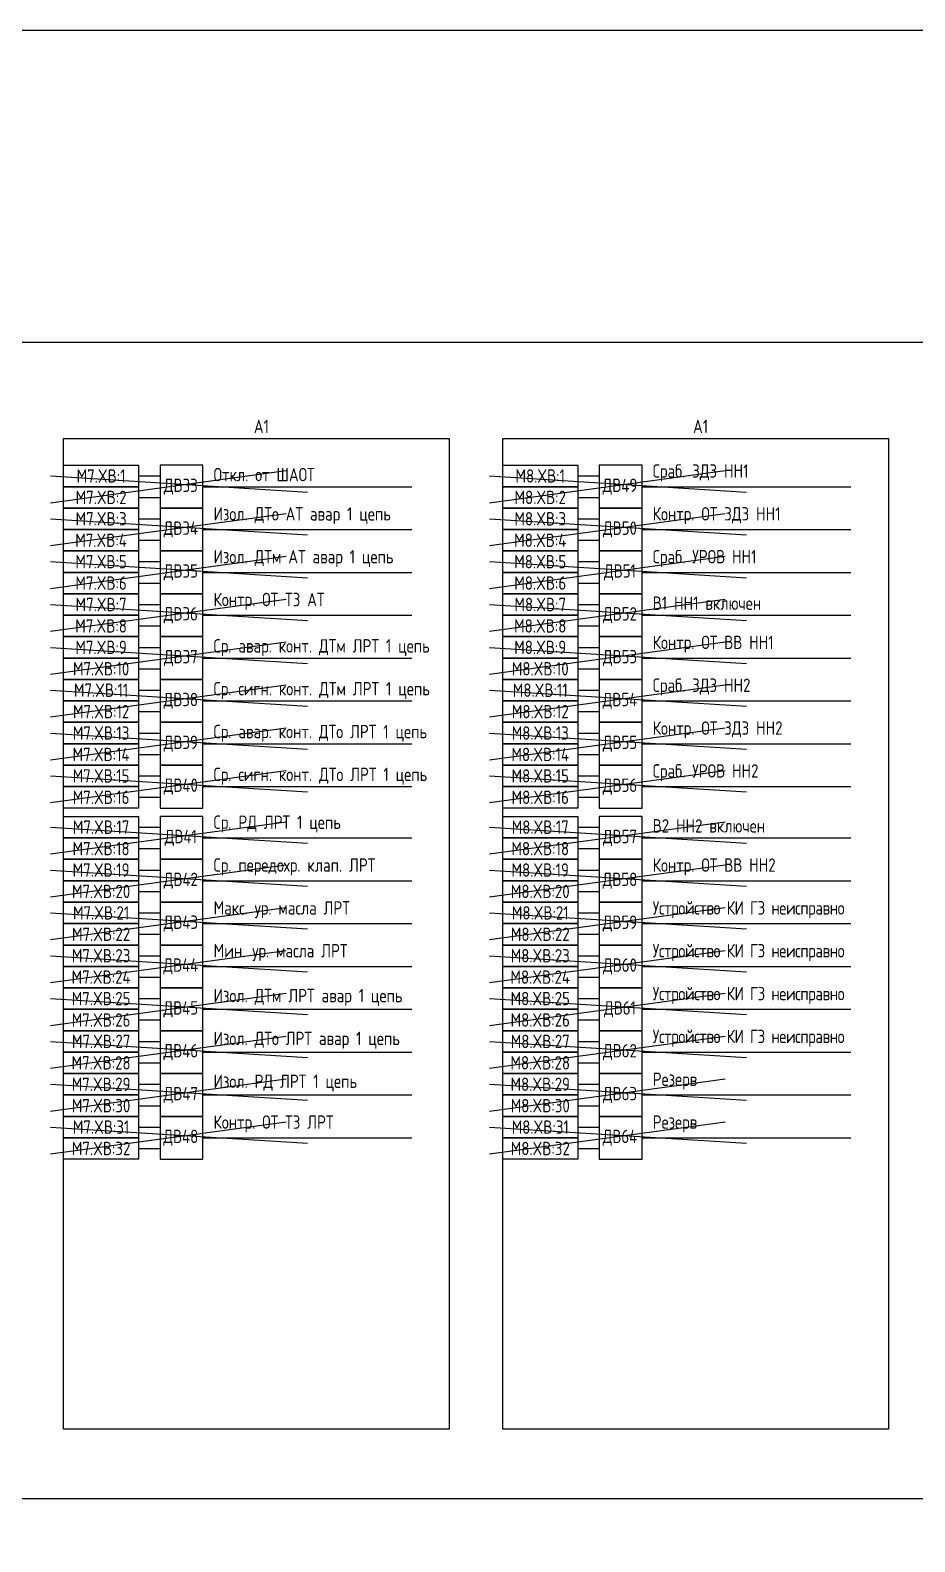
# Model space of a CAD drawing. Header units: millimetres. Extents: x -1117 to 6417, y -90 to 586.
# Drawn here: x -565.2 to -400, y 303.8 to 586 of the extents above; entities that cross this region are included whole.
import ezdxf

# ---------------------------------------------------------------- set-up
doc = ezdxf.new("R2010")
doc.units = ezdxf.units.MM
doc.styles.add('Gost_type_A', font='GOST_A.TTF')

msp = doc.modelspace()

# ---------------------------------------------------------------- linework, layer by layer
at = {"color": 6}
for p, q in [((-561.4, 497.77), (-517.4, 503.77)), ((-561.4, 502.77), (-513.4, 499.77)), ((-479.4, 497.77), (-435.4, 503.77)), ((-479.4, 502.77), (-431.4, 499.77)), ((-561.4, 489.77), (-517.4, 495.77)), ((-561.4, 494.77), (-513.4, 491.77)), ((-479.4, 489.77), (-435.4, 495.77)), ((-479.4, 494.77), (-431.4, 491.77)), ((-561.4, 481.77), (-517.4, 487.77)), ((-561.4, 486.77), (-513.4, 483.77)), ((-479.4, 481.77), (-435.4, 487.77)), ((-479.4, 486.77), (-431.4, 483.77)), ((-561.4, 473.77), (-517.4, 479.77)), ((-561.4, 478.77), (-513.4, 475.77)), ((-479.4, 473.77), (-435.4, 479.77)), ((-479.4, 478.77), (-431.4, 475.77)), ((-561.4, 465.77), (-517.4, 471.77)), ((-479.4, 465.77), (-435.4, 471.77)), ((-561.4, 470.77), (-513.4, 467.77)), ((-479.4, 470.77), (-431.4, 467.77)), ((-561.4, 457.77), (-517.4, 463.77)), ((-479.4, 457.77), (-435.4, 463.77)), ((-561.4, 462.77), (-513.4, 459.77)), ((-479.4, 462.77), (-431.4, 459.77)), ((-561.4, 449.77), (-517.4, 455.77)), ((-561.4, 454.77), (-513.4, 451.77)), ((-479.4, 449.77), (-435.4, 455.77)), ((-479.4, 454.77), (-431.4, 451.77)), ((-561.4, 441.77), (-517.4, 447.77)), ((-561.4, 446.77), (-513.4, 443.77)), ((-479.4, 441.77), (-435.4, 447.77)), ((-479.4, 446.77), (-431.4, 443.77)), ((-561.4, 432.19), (-517.4, 438.19)), ((-479.4, 432.19), (-435.4, 438.19)), ((-561.4, 437.19), (-513.4, 434.19)), ((-479.4, 437.19), (-431.4, 434.19)), ((-561.4, 424.19), (-517.4, 430.19)), ((-561.4, 429.19), (-513.4, 426.19)), ((-479.4, 424.19), (-435.4, 430.19)), ((-479.4, 429.19), (-431.4, 426.19)), ((-561.4, 416.19), (-517.4, 422.19)), ((-561.4, 421.19), (-513.4, 418.19)), ((-479.4, 416.19), (-435.4, 422.19)), ((-479.4, 421.19), (-431.4, 418.19)), ((-561.4, 408.19), (-517.4, 414.19)), ((-561.4, 413.19), (-513.4, 410.19)), ((-479.4, 408.19), (-435.4, 414.19)), ((-479.4, 413.19), (-431.4, 410.19)), ((-561.4, 400.19), (-517.4, 406.19)), ((-561.4, 405.19), (-513.4, 402.19)), ((-479.4, 400.19), (-435.4, 406.19)), ((-479.4, 405.19), (-431.4, 402.19)), ((-561.4, 392.19), (-517.4, 398.19)), ((-479.4, 392.19), (-435.4, 398.19)), ((-561.4, 397.19), (-513.4, 394.19)), ((-479.4, 397.19), (-431.4, 394.19)), ((-561.4, 384.19), (-517.4, 390.19)), ((-561.4, 389.19), (-513.4, 386.19)), ((-561.4, 376.19), (-517.4, 382.19)), ((-561.4, 381.19), (-513.4, 378.19))]:
    msp.add_line(p, q, dxfattribs=at)
for p, q in [((-544.93, 502.77), (-540.93, 502.77)), ((-462.93, 502.77), (-458.93, 502.77)), ((-532.93, 500.77), (-493.93, 500.77)), ((-450.93, 500.77), (-411.93, 500.77)), ((-544.93, 498.77), (-540.93, 498.77)), ((-462.93, 498.77), (-458.93, 498.77)), ((-544.93, 494.77), (-540.93, 494.77)), ((-462.93, 494.77), (-458.93, 494.77)), ((-532.93, 492.77), (-493.93, 492.77)), ((-450.93, 492.77), (-411.93, 492.77)), ((-544.93, 490.77), (-540.93, 490.77)), ((-462.93, 490.77), (-458.93, 490.77)), ((-544.93, 486.77), (-540.93, 486.77)), ((-462.93, 486.77), (-458.93, 486.77)), ((-544.93, 482.77), (-540.93, 482.77)), ((-532.93, 484.77), (-493.93, 484.77)), ((-462.93, 482.77), (-458.93, 482.77)), ((-450.93, 484.77), (-411.93, 484.77)), ((-544.93, 478.77), (-540.93, 478.77)), ((-462.93, 478.77), (-458.93, 478.77)), ((-544.93, 474.77), (-540.93, 474.77)), ((-532.93, 476.77), (-493.93, 476.77)), ((-462.93, 474.77), (-458.93, 474.77)), ((-450.93, 476.77), (-411.93, 476.77)), ((-544.93, 470.77), (-540.93, 470.77)), ((-532.93, 468.77), (-493.93, 468.77)), ((-462.93, 470.77), (-458.93, 470.77)), ((-450.93, 468.77), (-411.93, 468.77)), ((-544.93, 466.77), (-540.93, 466.77)), ((-462.93, 466.77), (-458.93, 466.77)), ((-544.93, 462.77), (-540.93, 462.77)), ((-532.93, 460.77), (-493.93, 460.77)), ((-462.93, 462.77), (-458.93, 462.77)), ((-450.93, 460.77), (-411.93, 460.77)), ((-544.93, 458.77), (-540.93, 458.77)), ((-462.93, 458.77), (-458.93, 458.77)), ((-544.93, 454.77), (-540.93, 454.77)), ((-462.93, 454.77), (-458.93, 454.77)), ((-532.93, 452.77), (-493.93, 452.77)), ((-450.93, 452.77), (-411.93, 452.77)), ((-544.93, 450.77), (-540.93, 450.77)), ((-462.93, 450.77), (-458.93, 450.77)), ((-544.93, 446.77), (-540.93, 446.77)), ((-462.93, 446.77), (-458.93, 446.77)), ((-532.93, 444.77), (-493.93, 444.77)), ((-450.93, 444.77), (-411.93, 444.77)), ((-544.93, 442.77), (-540.93, 442.77)), ((-462.93, 442.77), (-458.93, 442.77)), ((-544.93, 437.19), (-540.93, 437.19)), ((-532.93, 435.19), (-493.93, 435.19)), ((-462.93, 437.19), (-458.93, 437.19)), ((-450.93, 435.19), (-411.93, 435.19)), ((-544.93, 433.19), (-540.93, 433.19)), ((-462.93, 433.19), (-458.93, 433.19)), ((-544.93, 429.19), (-540.93, 429.19)), ((-462.93, 429.19), (-458.93, 429.19)), ((-532.93, 427.19), (-493.93, 427.19)), ((-450.93, 427.19), (-411.93, 427.19)), ((-544.93, 425.19), (-540.93, 425.19)), ((-462.93, 425.19), (-458.93, 425.19)), ((-544.93, 421.19), (-540.93, 421.19)), ((-462.93, 421.19), (-458.93, 421.19)), ((-532.93, 419.19), (-493.93, 419.19)), ((-450.93, 419.19), (-411.93, 419.19)), ((-544.93, 417.19), (-540.93, 417.19)), ((-462.93, 417.19), (-458.93, 417.19)), ((-544.93, 413.19), (-540.93, 413.19)), ((-462.93, 413.19), (-458.93, 413.19)), ((-532.93, 411.19), (-493.93, 411.19)), ((-450.93, 411.19), (-411.93, 411.19)), ((-544.93, 409.19), (-540.93, 409.19)), ((-462.93, 409.19), (-458.93, 409.19)), ((-544.93, 405.19), (-540.93, 405.19)), ((-462.93, 405.19), (-458.93, 405.19)), ((-544.93, 401.19), (-540.93, 401.19)), ((-532.93, 403.19), (-493.93, 403.19)), ((-462.93, 401.19), (-458.93, 401.19)), ((-450.93, 403.19), (-411.93, 403.19)), ((-544.93, 397.19), (-540.93, 397.19)), ((-532.93, 395.19), (-493.93, 395.19)), ((-462.93, 397.19), (-458.93, 397.19)), ((-450.93, 395.19), (-411.93, 395.19)), ((-544.93, 393.19), (-540.93, 393.19)), ((-462.93, 393.19), (-458.93, 393.19)), ((-544.93, 389.19), (-540.93, 389.19)), ((-532.93, 387.19), (-493.93, 387.19)), ((-462.93, 389.19), (-458.93, 389.19)), ((-450.93, 387.19), (-411.93, 387.19)), ((-544.93, 385.19), (-540.93, 385.19)), ((-462.93, 385.19), (-458.93, 385.19)), ((-544.93, 381.19), (-540.93, 381.19)), ((-462.93, 381.19), (-458.93, 381.19)), ((-532.93, 379.19), (-493.93, 379.19)), ((-450.93, 379.19), (-411.93, 379.19)), ((-544.93, 377.19), (-540.93, 377.19)), ((-462.93, 377.19), (-458.93, 377.19))]:
    msp.add_line(p, q)
at = {"color": 3}
for p, q in [((-479.4, 384.19), (-435.4, 390.19)), ((-479.4, 389.19), (-431.4, 386.19)), ((-479.4, 376.19), (-435.4, 382.19)), ((-479.4, 381.19), (-431.4, 378.19))]:
    msp.add_line(p, q, dxfattribs=at)
for points in [[(-1117.42, 586), (6417.25, 586), (6417.25, -90), (-1117.42, -90)], [(-1050.11, 527.77), (148.53, 527.77), (148.53, 311.77), (-1050.11, 311.77)], [(-558.93, 509.77), (-486.93, 509.77), (-486.93, 324.77), (-558.93, 324.77)], [(-476.93, 509.77), (-404.93, 509.77), (-404.93, 324.77), (-476.93, 324.77)], [(-558.93, 504.77), (-544.93, 504.77), (-544.93, 500.77), (-558.93, 500.77)], [(-476.93, 504.77), (-462.93, 504.77), (-462.93, 500.77), (-476.93, 500.77)], [(-558.93, 500.77), (-544.93, 500.77), (-544.93, 496.77), (-558.93, 496.77)], [(-476.93, 500.77), (-462.93, 500.77), (-462.93, 496.77), (-476.93, 496.77)], [(-558.93, 496.77), (-544.93, 496.77), (-544.93, 492.77), (-558.93, 492.77)], [(-476.93, 496.77), (-462.93, 496.77), (-462.93, 492.77), (-476.93, 492.77)], [(-558.93, 492.77), (-544.93, 492.77), (-544.93, 488.77), (-558.93, 488.77)], [(-476.93, 492.77), (-462.93, 492.77), (-462.93, 488.77), (-476.93, 488.77)], [(-558.93, 488.77), (-544.93, 488.77), (-544.93, 484.77), (-558.93, 484.77)], [(-476.93, 488.77), (-462.93, 488.77), (-462.93, 484.77), (-476.93, 484.77)], [(-558.93, 484.77), (-544.93, 484.77), (-544.93, 480.77), (-558.93, 480.77)], [(-476.93, 484.77), (-462.93, 484.77), (-462.93, 480.77), (-476.93, 480.77)], [(-558.93, 480.77), (-544.93, 480.77), (-544.93, 476.77), (-558.93, 476.77)], [(-476.93, 480.77), (-462.93, 480.77), (-462.93, 476.77), (-476.93, 476.77)], [(-558.93, 476.77), (-544.93, 476.77), (-544.93, 472.77), (-558.93, 472.77)], [(-476.93, 476.77), (-462.93, 476.77), (-462.93, 472.77), (-476.93, 472.77)], [(-558.93, 472.77), (-544.93, 472.77), (-544.93, 468.77), (-558.93, 468.77)], [(-476.93, 472.77), (-462.93, 472.77), (-462.93, 468.77), (-476.93, 468.77)], [(-558.93, 468.77), (-544.93, 468.77), (-544.93, 464.77), (-558.93, 464.77)], [(-476.93, 468.77), (-462.93, 468.77), (-462.93, 464.77), (-476.93, 464.77)], [(-558.93, 464.77), (-544.93, 464.77), (-544.93, 460.77), (-558.93, 460.77)], [(-476.93, 464.77), (-462.93, 464.77), (-462.93, 460.77), (-476.93, 460.77)], [(-558.93, 460.77), (-544.93, 460.77), (-544.93, 456.77), (-558.93, 456.77)], [(-476.93, 460.77), (-462.93, 460.77), (-462.93, 456.77), (-476.93, 456.77)], [(-558.93, 456.77), (-544.93, 456.77), (-544.93, 452.77), (-558.93, 452.77)], [(-476.93, 456.77), (-462.93, 456.77), (-462.93, 452.77), (-476.93, 452.77)], [(-558.93, 452.77), (-544.93, 452.77), (-544.93, 448.77), (-558.93, 448.77)], [(-476.93, 452.77), (-462.93, 452.77), (-462.93, 448.77), (-476.93, 448.77)], [(-558.93, 448.77), (-544.93, 448.77), (-544.93, 444.77), (-558.93, 444.77)], [(-476.93, 448.77), (-462.93, 448.77), (-462.93, 444.77), (-476.93, 444.77)], [(-558.93, 444.77), (-544.93, 444.77), (-544.93, 440.77), (-558.93, 440.77)], [(-476.93, 444.77), (-462.93, 444.77), (-462.93, 440.77), (-476.93, 440.77)], [(-558.93, 439.19), (-544.93, 439.19), (-544.93, 435.19), (-558.93, 435.19)], [(-476.93, 439.19), (-462.93, 439.19), (-462.93, 435.19), (-476.93, 435.19)], [(-558.93, 435.19), (-544.93, 435.19), (-544.93, 431.19), (-558.93, 431.19)], [(-476.93, 435.19), (-462.93, 435.19), (-462.93, 431.19), (-476.93, 431.19)], [(-558.93, 431.19), (-544.93, 431.19), (-544.93, 427.19), (-558.93, 427.19)], [(-476.93, 431.19), (-462.93, 431.19), (-462.93, 427.19), (-476.93, 427.19)], [(-558.93, 427.19), (-544.93, 427.19), (-544.93, 423.19), (-558.93, 423.19)], [(-476.93, 427.19), (-462.93, 427.19), (-462.93, 423.19), (-476.93, 423.19)], [(-558.93, 423.19), (-544.93, 423.19), (-544.93, 419.19), (-558.93, 419.19)], [(-476.93, 423.19), (-462.93, 423.19), (-462.93, 419.19), (-476.93, 419.19)], [(-558.93, 419.19), (-544.93, 419.19), (-544.93, 415.19), (-558.93, 415.19)], [(-476.93, 419.19), (-462.93, 419.19), (-462.93, 415.19), (-476.93, 415.19)], [(-558.93, 415.19), (-544.93, 415.19), (-544.93, 411.19), (-558.93, 411.19)], [(-476.93, 415.19), (-462.93, 415.19), (-462.93, 411.19), (-476.93, 411.19)], [(-558.93, 411.19), (-544.93, 411.19), (-544.93, 407.19), (-558.93, 407.19)], [(-476.93, 411.19), (-462.93, 411.19), (-462.93, 407.19), (-476.93, 407.19)], [(-558.93, 407.19), (-544.93, 407.19), (-544.93, 403.19), (-558.93, 403.19)], [(-476.93, 407.19), (-462.93, 407.19), (-462.93, 403.19), (-476.93, 403.19)], [(-558.93, 403.19), (-544.93, 403.19), (-544.93, 399.19), (-558.93, 399.19)], [(-476.93, 403.19), (-462.93, 403.19), (-462.93, 399.19), (-476.93, 399.19)], [(-558.93, 399.19), (-544.93, 399.19), (-544.93, 395.19), (-558.93, 395.19)], [(-476.93, 399.19), (-462.93, 399.19), (-462.93, 395.19), (-476.93, 395.19)], [(-558.93, 395.19), (-544.93, 395.19), (-544.93, 391.19), (-558.93, 391.19)], [(-476.93, 395.19), (-462.93, 395.19), (-462.93, 391.19), (-476.93, 391.19)], [(-558.93, 391.19), (-544.93, 391.19), (-544.93, 387.19), (-558.93, 387.19)], [(-476.93, 391.19), (-462.93, 391.19), (-462.93, 387.19), (-476.93, 387.19)], [(-558.93, 387.19), (-544.93, 387.19), (-544.93, 383.19), (-558.93, 383.19)], [(-476.93, 387.19), (-462.93, 387.19), (-462.93, 383.19), (-476.93, 383.19)], [(-558.93, 383.19), (-544.93, 383.19), (-544.93, 379.19), (-558.93, 379.19)], [(-476.93, 383.19), (-462.93, 383.19), (-462.93, 379.19), (-476.93, 379.19)], [(-558.93, 379.19), (-544.93, 379.19), (-544.93, 375.19), (-558.93, 375.19)], [(-476.93, 379.19), (-462.93, 379.19), (-462.93, 375.19), (-476.93, 375.19)]]:
    msp.add_lwpolyline(points, close=True)
at = {"ltscale": 4}
for points in [[(-540.93, 496.77), (-532.93, 496.77), (-532.93, 504.77), (-540.93, 504.77)], [(-458.93, 496.77), (-450.93, 496.77), (-450.93, 504.77), (-458.93, 504.77)], [(-540.93, 488.77), (-532.93, 488.77), (-532.93, 496.77), (-540.93, 496.77)], [(-458.93, 488.77), (-450.93, 488.77), (-450.93, 496.77), (-458.93, 496.77)], [(-540.93, 480.77), (-532.93, 480.77), (-532.93, 488.77), (-540.93, 488.77)], [(-458.93, 480.77), (-450.93, 480.77), (-450.93, 488.77), (-458.93, 488.77)], [(-540.93, 472.77), (-532.93, 472.77), (-532.93, 480.77), (-540.93, 480.77)], [(-458.93, 472.77), (-450.93, 472.77), (-450.93, 480.77), (-458.93, 480.77)], [(-540.93, 464.77), (-532.93, 464.77), (-532.93, 472.77), (-540.93, 472.77)], [(-458.93, 464.77), (-450.93, 464.77), (-450.93, 472.77), (-458.93, 472.77)], [(-540.93, 456.77), (-532.93, 456.77), (-532.93, 464.77), (-540.93, 464.77)], [(-458.93, 456.77), (-450.93, 456.77), (-450.93, 464.77), (-458.93, 464.77)], [(-540.93, 448.77), (-532.93, 448.77), (-532.93, 456.77), (-540.93, 456.77)], [(-458.93, 448.77), (-450.93, 448.77), (-450.93, 456.77), (-458.93, 456.77)], [(-540.93, 440.77), (-532.93, 440.77), (-532.93, 448.77), (-540.93, 448.77)], [(-458.93, 440.77), (-450.93, 440.77), (-450.93, 448.77), (-458.93, 448.77)], [(-540.93, 431.19), (-532.93, 431.19), (-532.93, 439.19), (-540.93, 439.19)], [(-458.93, 431.19), (-450.93, 431.19), (-450.93, 439.19), (-458.93, 439.19)], [(-540.93, 423.19), (-532.93, 423.19), (-532.93, 431.19), (-540.93, 431.19)], [(-458.93, 423.19), (-450.93, 423.19), (-450.93, 431.19), (-458.93, 431.19)], [(-540.93, 415.19), (-532.93, 415.19), (-532.93, 423.19), (-540.93, 423.19)], [(-458.93, 415.19), (-450.93, 415.19), (-450.93, 423.19), (-458.93, 423.19)], [(-540.93, 407.19), (-532.93, 407.19), (-532.93, 415.19), (-540.93, 415.19)], [(-458.93, 407.19), (-450.93, 407.19), (-450.93, 415.19), (-458.93, 415.19)], [(-540.93, 399.19), (-532.93, 399.19), (-532.93, 407.19), (-540.93, 407.19)], [(-458.93, 399.19), (-450.93, 399.19), (-450.93, 407.19), (-458.93, 407.19)], [(-540.93, 391.19), (-532.93, 391.19), (-532.93, 399.19), (-540.93, 399.19)], [(-458.93, 391.19), (-450.93, 391.19), (-450.93, 399.19), (-458.93, 399.19)], [(-540.93, 383.19), (-532.93, 383.19), (-532.93, 391.19), (-540.93, 391.19)], [(-458.93, 383.19), (-450.93, 383.19), (-450.93, 391.19), (-458.93, 391.19)], [(-540.93, 375.19), (-532.93, 375.19), (-532.93, 383.19), (-540.93, 383.19)], [(-458.93, 375.19), (-450.93, 375.19), (-450.93, 383.19), (-458.93, 383.19)]]:
    msp.add_lwpolyline(points, close=True, dxfattribs=at)

# ---------------------------------------------------------------- texts
at = {"char_height": 2.5, "width": 73.8762, "attachment_point": 8, "line_spacing_factor": 0.9, "style": 'Gost_type_A'}
for insert in [(-521.99, 510.77), (-439.99, 510.77)]:
    msp.add_mtext('A1', dxfattribs=dict(at, insert=insert))
at = {"char_height": 2.5, "style": 'Gost_type_A'}
for s, insert, width, attachment_point in [('M7.XВ:1', (-551.93, 502.77), 14, 5), ('Откл. от ШАОТ', (-530.93, 501.77), 30.8621, 7), ('M8.XВ:1', (-469.93, 502.77), 14, 5), ('Сраб. ЗДЗ НН1', (-448.93, 501.77), 39.8012, 7), ('M7.XВ:2', (-551.93, 498.77), 14, 5), ('ДВ33', (-537.05, 500.77), 7.7588, 5), ('M8.XВ:2', (-469.93, 498.77), 14, 5), ('ДВ49', (-455.05, 500.77), 7.7588, 5), ('Изол. ДТо АТ авар 1 цепь', (-530.93, 493.77), 44.8565, 7), ('Контр. ОТ ЗДЗ НН1', (-448.93, 493.77), 44.8565, 7), ('M7.XВ:3', (-551.93, 494.77), 14, 5), ('ДВ34', (-537.05, 492.77), 7.7588, 5), ('M8.XВ:3', (-469.93, 494.77), 14, 5), ('ДВ50', (-455.05, 492.77), 7.7588, 5), ('M7.XВ:4', (-551.93, 490.77), 14, 5), ('M8.XВ:4', (-469.93, 490.77), 14, 5), ('Изол. ДТм АТ авар 1 цепь', (-530.93, 485.77), 44.8565, 7), ('\\pxt7;Сраб. УРОВ НН1', (-448.93, 485.77), 39.2671, 7), ('M7.XВ:5', (-551.93, 486.77), 14, 5), ('ДВ35', (-537.05, 484.77), 7.7588, 5), ('M8.XВ:5', (-469.93, 486.77), 14, 5), ('ДВ51', (-455.05, 484.77), 7.7588, 5), ('M7.XВ:6', (-551.93, 482.77), 14, 5), ('M8.XВ:6', (-469.93, 482.77), 14, 5), ('M7.XВ:7', (-551.93, 478.77), 14, 5), ('Контр. ОТ ТЗ АТ', (-530.93, 477.77), 39.1905, 7), ('M8.XВ:7', (-469.93, 478.77), 14, 5), ('В1 НН1 включен', (-448.93, 477.77), 39.1905, 7), ('ДВ36', (-537.05, 476.77), 7.7588, 5), ('ДВ52', (-455.05, 476.77), 7.7588, 5), ('M7.XВ:8', (-551.93, 474.77), 14, 5), ('M8.XВ:8', (-469.93, 474.77), 14, 5), ('M7.XВ:9', (-551.93, 470.77), 14, 5), ('Ср. авар. конт. ДТм ЛРТ 1 цепь', (-530.93, 469.12), 40.0695, 7), ('M8.XВ:9', (-469.93, 470.77), 14, 5), ('Контр. ОТ ВВ НН1', (-448.93, 469.77), 40.0695, 7), ('ДВ37', (-537.05, 468.77), 7.7588, 5), ('ДВ53', (-455.05, 468.77), 7.7588, 5), ('M7.XВ:10', (-551.93, 466.77), 14, 5), ('M8.XВ:10', (-469.93, 466.77), 14, 5), ('M7.XВ:11', (-551.93, 462.77), 14, 5), ('Ср. сигн. конт. ДТм ЛРТ 1 цепь', (-530.93, 461.12), 40.0695, 7), ('M8.XВ:11', (-469.93, 462.77), 14, 5), ('Сраб. ЗДЗ НН2', (-448.93, 461.77), 39.8804, 7), ('ДВ38', (-537.05, 460.77), 7.7588, 5), ('ДВ54', (-455.05, 460.77), 7.7588, 5), ('M7.XВ:12', (-551.93, 458.77), 14, 5), ('M8.XВ:12', (-469.93, 458.77), 14, 5), ('M7.XВ:13', (-551.93, 454.77), 14, 5), ('Ср. авар. конт. ДТо ЛРТ 1 цепь', (-530.93, 453.12), 40.0695, 7), ('M8.XВ:13', (-469.93, 454.77), 14, 5), ('Контр. ОТ ЗДЗ НН2', (-448.93, 453.77), 42.6535, 7), ('M7.XВ:14', (-551.93, 450.77), 14, 5), ('ДВ39', (-537.05, 452.77), 7.7588, 5), ('M8.XВ:14', (-469.93, 450.77), 14, 5), ('ДВ55', (-455.05, 452.77), 7.7588, 5), ('Сраб. УРОВ НН2', (-448.93, 445.77), 38.884, 7), ('M7.XВ:15', (-551.93, 446.77), 14, 5), ('ДВ40', (-537.05, 444.77), 7.7588, 5), ('Ср. сигн. конт. ДТо ЛРТ 1 цепь', (-530.93, 445.12), 40.0695, 7), ('M8.XВ:15', (-469.93, 446.77), 14, 5), ('ДВ56', (-455.05, 444.77), 7.7588, 5), ('M7.XВ:16', (-551.93, 442.77), 14, 5), ('M8.XВ:16', (-469.93, 442.77), 14, 5), ('M7.XВ:17', (-551.93, 437.19), 14, 5), ('Ср. РД ЛРТ 1 цепь', (-530.93, 436.19), 39.0071, 7), ('M8.XВ:17', (-469.93, 437.19), 14, 5), ('В2 НН2 включен', (-448.93, 436.19), 38.884, 7), ('ДВ41', (-537.05, 435.19), 7.7588, 5), ('ДВ57', (-455.05, 435.19), 7.7588, 5), ('M7.XВ:18', (-551.93, 433.19), 14, 5), ('M8.XВ:18', (-469.93, 433.19), 14, 5), ('M7.XВ:19', (-551.93, 429.19), 14, 5), ('Ср. передохр. клап. ЛРТ', (-530.93, 428.19), 40.0765, 7), ('M8.XВ:19', (-469.93, 429.19), 14, 5), ('Контр. ОТ ВВ НН2', (-448.93, 428.19), 40.0765, 7), ('M7.XВ:20', (-551.93, 425.19), 14, 5), ('ДВ42', (-537.05, 427.19), 7.7588, 5), ('M8.XВ:20', (-469.93, 425.19), 14, 5), ('ДВ58', (-455.05, 427.19), 7.7588, 5), ('Макс. ур. масла ЛРТ', (-530.93, 420.19), 44.7686, 7), ('{\\T0.95;\\C6;Устройство КИ ГЗ неисправно}', (-448.93, 420.19), 44.7686, 7), ('M7.XВ:21', (-551.93, 421.19), 14, 5), ('ДВ43', (-537.05, 419.19), 7.7588, 5), ('M8.XВ:21', (-469.93, 421.19), 14, 5), ('ДВ59', (-455.05, 419.19), 7.7588, 5), ('M7.XВ:22', (-551.93, 417.19), 14, 5), ('M8.XВ:22', (-469.93, 417.19), 14, 5), ('Мин. ур. масла ЛРТ', (-530.93, 412.19), 44.7686, 7), ('{\\T0.95;\\C6;Устройство КИ ГЗ неисправно}', (-448.93, 412.19), 39.1536, 7), ('M7.XВ:23', (-551.93, 413.19), 14, 5), ('ДВ44', (-537.05, 411.19), 7.7588, 5), ('M8.XВ:23', (-469.93, 413.19), 14, 5), ('ДВ60', (-455.05, 411.19), 7.7588, 5), ('M7.XВ:24', (-551.93, 409.19), 14, 5), ('M8.XВ:24', (-469.93, 409.19), 14, 5), ('M7.XВ:25', (-551.93, 405.19), 14, 5), ('Изол. ДТм ЛРТ авар 1 цепь', (-530.93, 403.82), 36.5848, 7), ('M8.XВ:25', (-469.93, 405.19), 14, 5), ('{\\T0.95;\\C6;Устройство КИ ГЗ неисправно}', (-448.93, 404.19), 38.7633, 7), ('ДВ45', (-537.05, 403.19), 7.7588, 5), ('ДВ61', (-455.05, 403.19), 7.7588, 5), ('M7.XВ:26', (-551.93, 401.19), 14, 5), ('M8.XВ:26', (-469.93, 401.19), 14, 5), ('M7.XВ:27', (-551.93, 397.19), 14, 5), ('Изол. ДТо ЛРТ авар 1 цепь', (-530.93, 395.82), 36.5848, 7), ('M8.XВ:27', (-469.93, 397.19), 14, 5), ('{\\T0.95;\\C6;Устройство КИ ГЗ неисправно}', (-448.93, 396.19), 39.1385, 7), ('ДВ46', (-537.05, 395.19), 7.7588, 5), ('ДВ62', (-455.05, 395.19), 7.7588, 5), ('M7.XВ:28', (-551.93, 393.19), 14, 5), ('M8.XВ:28', (-469.93, 393.19), 14, 5), ('M7.XВ:29', (-551.93, 389.19), 14, 5), ('Изол. РД ЛРТ 1 цепь', (-530.93, 387.82), 29.207, 7), ('M8.XВ:29', (-469.93, 389.19), 14, 5), ('Резерв', (-448.93, 388.19), 38.0501, 7), ('ДВ47', (-537.05, 387.19), 7.7588, 5), ('ДВ63', (-455.05, 387.19), 7.7588, 5), ('M7.XВ:30', (-551.93, 385.19), 14, 5), ('M8.XВ:30', (-469.93, 385.19), 14, 5), ('M7.XВ:31', (-551.93, 381.19), 14, 5), ('Контр. ОТ ТЗ ЛРТ', (-530.93, 380.19), 41.4513, 7), ('M8.XВ:31', (-469.93, 381.19), 14, 5), ('Резерв', (-448.93, 380.19), 41.4513, 7), ('M7.XВ:32', (-551.93, 377.19), 14, 5), ('ДВ48', (-537.05, 379.19), 7.7588, 5), ('M8.XВ:32', (-469.93, 377.19), 14, 5), ('ДВ64', (-455.05, 379.19), 7.7588, 5)]:
    msp.add_mtext(s, dxfattribs=dict(at, insert=insert, width=width, attachment_point=attachment_point))

doc.saveas('drawing.dxf')
